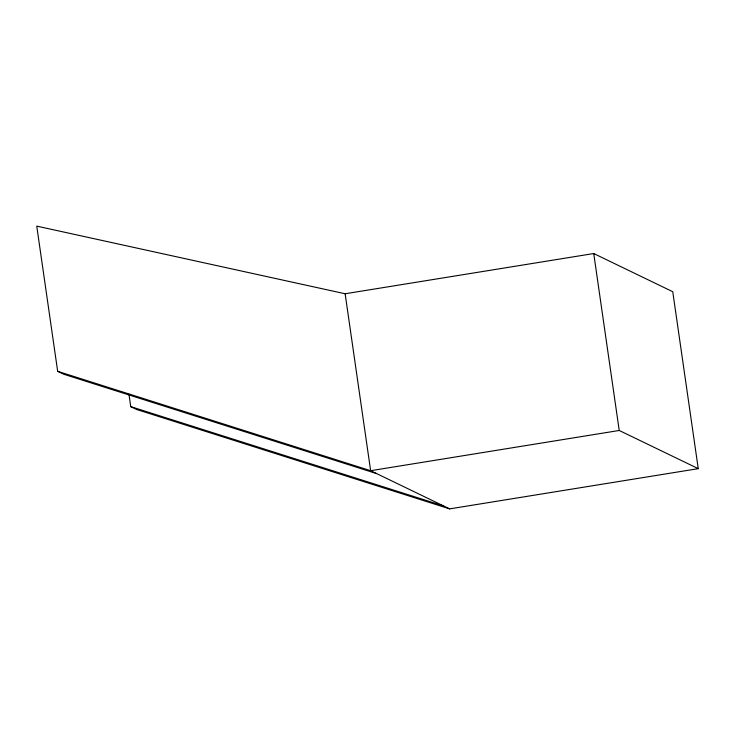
<?xml version="1.0" encoding="UTF-8"?>
<svg xmlns="http://www.w3.org/2000/svg" width="735" height="735" viewBox="0 0 735 735"><rect width="100%" height="100%" fill="white"/><g stroke="black" fill="none" stroke-linecap="round" stroke-linejoin="round"><path stroke-width="1.1" d="M376.586 473.579L63.623 374.198L57.67 371.322L36.75 226.123L345.138 293.761L593.733 253.538L672.755 291.721L698.25 468.654L449.655 508.877L136.692 409.505L130.738 406.63L128.947 394.153M698.25 468.654L619.228 430.471L370.633 470.703L57.67 371.322M130.738 406.63L443.701 506.002M449.655 508.877L370.633 470.703L345.138 293.761M593.733 253.538L619.228 430.471"/></g></svg>
